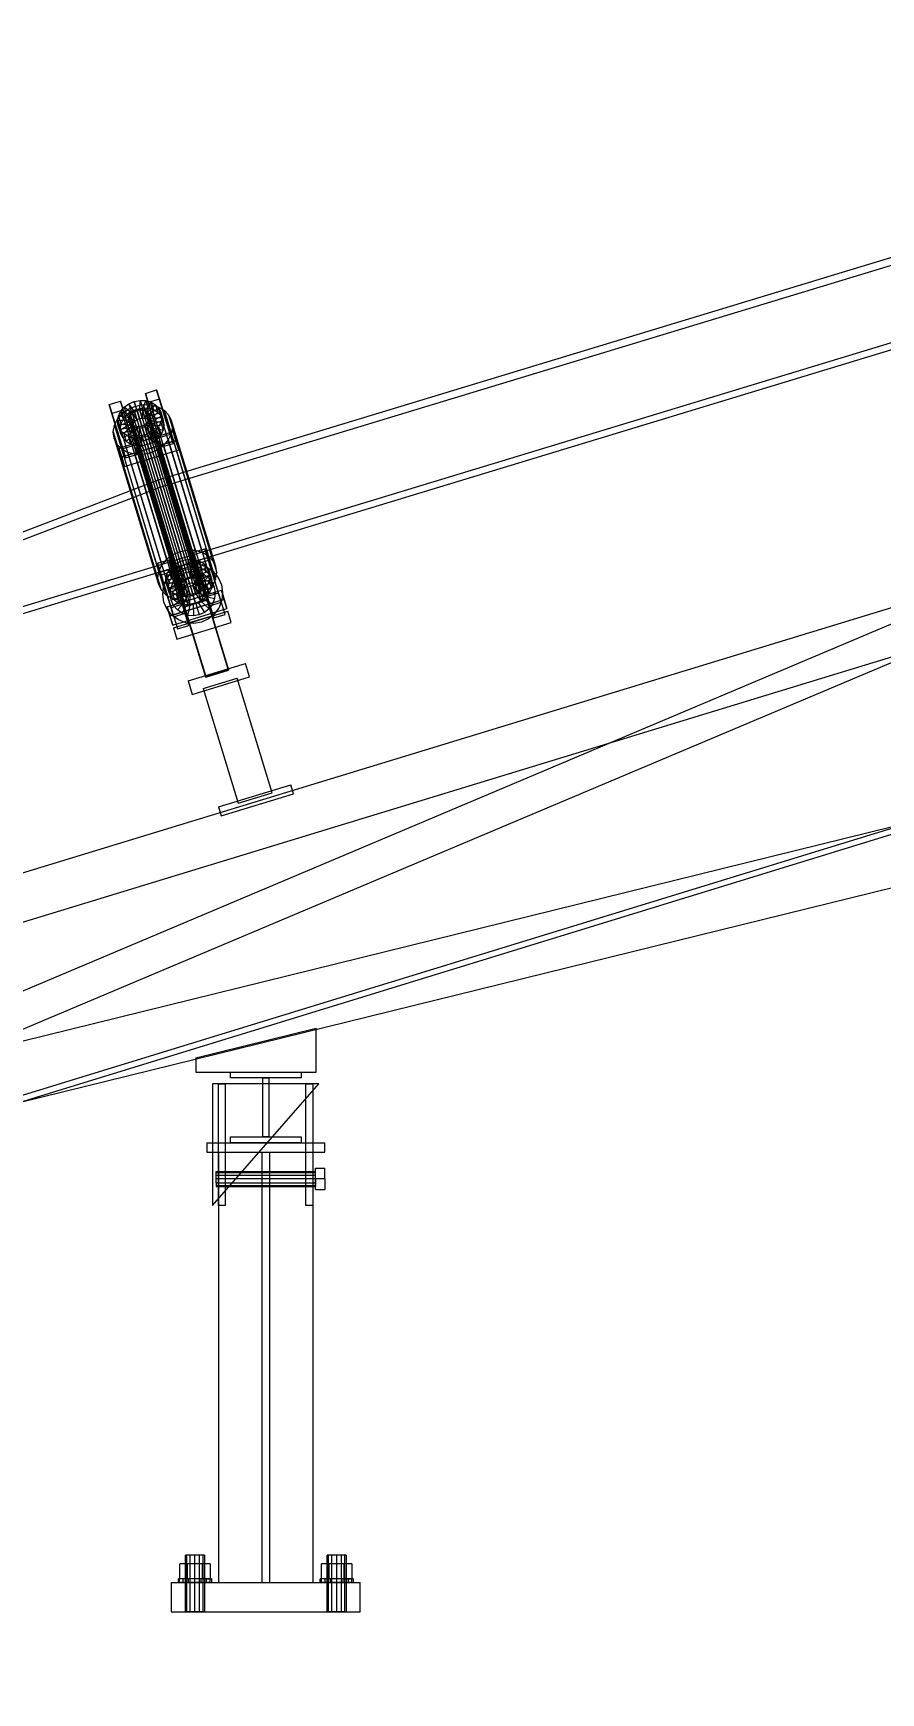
# Model space of a CAD drawing. Header units: millimetres. Extents: x -1970 to 34302, y -65268 to 6837.
# Drawn here: x 17011 to 17729, y -68 to 1337 of the extents above; entities that cross this region are included whole.
import ezdxf

# ---------------------------------------------------------------- set-up
doc = ezdxf.new("R2010")
doc.units = ezdxf.units.MM
doc.layers.add('COTAS_P', color=1, linetype='Continuous', lineweight=0)
doc.layers.add('lateral_C02', color=7, linetype='Continuous', lineweight=0)
doc.dimstyles.new('R19_100', dxfattribs={"dimtxt": 250, "dimasz": 150, "dimexe": 150, "dimexo": 80, "dimgap": 100, "dimtad": 1, "dimtih": 1, "dimtoh": 1, "dimdsep": 46, "dimcen": 0.09, "dimadec": 0, "dimazin": 0, "dimtfac": 1, "dimtdec": 4, "dimtofl": 0, "dimtmove": 0, "dimatfit": 3, "dimfxl": 1, "dimtolj": 1, "dimtzin": 0, "dimarcsym": 0})

# ---------------------------------------------------------------- blocks, each defined once
blk = doc.blocks.new('*D3')
at = {"layer": 'COTAS_P', "color": 0, "lineweight": -2, "transparency": 16777216}
for p, q in [((25334.8, 3271.6), (25051.3, 4199.2)), ((16158.2, 1324.5), (24951.7, 4011.9)), ((16254.4, 496.5), (15970.9, 1424.2))]:
    blk.add_line(p, q, dxfattribs=at)
at = {"layer": 'COTAS_P', "color": 0, "transparency": 16777216}
for points in [[(24944.4, 4035.8), (24959, 3988), (25095.1, 4055.8)], [(16150.9, 1348.5), (16165.5, 1300.6), (16014.7, 1280.7)]]:
    blk.add_solid(points, dxfattribs=at)
at = {"layer": 'Defpoints', "color": 0, "transparency": 16777216}
for p in [(25095.1, 4055.8), (25358.2, 3195.1), (16277.8, 420)]:
    blk.add_point(p, dxfattribs=at)
blk = doc.blocks.new('*D22')
at = {"layer": 'COTAS_P', "color": 0, "lineweight": -2, "transparency": 16777216}
for p, q in [((112.7, -80), (112.7, -2650)), ((34302.1, -80), (34302.1, -2650)), ((262.7, -2500), (34152.1, -2500))]:
    blk.add_line(p, q, dxfattribs=at)
at = {"layer": 'COTAS_P', "color": 0, "transparency": 16777216}
for points in [[(262.7, -2475), (262.7, -2525), (112.7, -2500)], [(34152.1, -2475), (34152.1, -2525), (34302.1, -2500)]]:
    blk.add_solid(points, dxfattribs=at)
at = {"layer": 'Defpoints', "color": 0, "transparency": 16777216}
for p in [(112.7, 0), (34302.1, 0), (34302.1, -2500)]:
    blk.add_point(p, dxfattribs=at)

msp = doc.modelspace()

# ---------------------------------------------------------------- linework, layer by layer
at = {"layer": 'lateral_C02'}
for p, q in [((16335.427, 232.465), (25411.088, 3023.01)), ((16336.897, 227.686), (25412.557, 3018.231)), ((18054.936, 1243.062), (17117.237, 958.241)), ((17118.98, 952.5), (18056.68, 1237.321)), ((17137.241, 892.383), (18074.94, 1177.204)), ((18076.684, 1171.463), (17138.984, 886.642)), ((17106.354, 1031.752), (17115.918, 1034.675)), ((17108.688, 1024.069), (17106.354, 1031.752)), ((17106.354, 1031.752), (17117.877, 994.159)), ((17118.251, 1026.991), (17108.688, 1024.069)), ((17115.918, 1034.675), (17118.251, 1026.991)), ((17127.441, 997.082), (17115.918, 1034.675)), ((17118.251, 1026.991), (17129.775, 989.398)), ((17075.751, 1022.4), (17085.315, 1025.322)), ((17078.085, 1014.716), (17075.751, 1022.4)), ((17075.751, 1022.4), (17087.275, 984.807)), ((17087.649, 1017.639), (17078.085, 1014.716)), ((17089.608, 977.123), (17078.085, 1014.716)), ((17082.702, 1010.011), (17086.764, 1014.71)), ((17082.791, 1008.463), (17083.506, 1012.606)), ((17083.506, 1012.606), (17085.449, 1016.571)), ((17092.989, 1011.222), (17083.506, 1012.606)), ((17083.506, 1012.606), (17085.506, 1006.021)), ((17085.315, 1025.322), (17087.649, 1017.639)), ((17096.838, 987.729), (17085.315, 1025.322)), ((17085.449, 1016.571), (17088.487, 1020.086)), ((17093.909, 1013.099), (17085.449, 1016.571)), ((17085.449, 1016.571), (17087.449, 1009.985)), ((17086.764, 1014.71), (17092.013, 1018.488)), ((17086.764, 1014.71), (17124.271, 891.226)), ((17090.488, 1013.5), (17087.449, 1009.985)), ((17087.649, 1017.639), (17099.172, 980.046)), ((17088.487, 1020.086), (17092.414, 1022.911)), ((17095.348, 1014.764), (17088.487, 1020.086)), ((17088.487, 1020.086), (17090.488, 1013.5)), ((17094.414, 1016.326), (17090.488, 1013.5)), ((17090.488, 1013.5), (17097.348, 1008.179)), ((17092.013, 1018.488), (17098.092, 1021.087)), ((17092.013, 1018.488), (17129.521, 895.004)), ((17092.316, 1010.356), (17092.655, 1012.319)), ((17092.414, 1022.911), (17096.961, 1024.856)), ((17097.208, 1016.103), (17092.414, 1022.911)), ((17092.414, 1022.911), (17094.414, 1016.326)), ((17092.655, 1012.319), (17093.575, 1014.197)), ((17092.655, 1012.319), (17136.164, 869.078)), ((17093.909, 1013.099), (17092.989, 1011.222)), ((17093.575, 1014.197), (17095.015, 1015.862)), ((17093.575, 1014.197), (17137.084, 870.956)), ((17095.348, 1014.764), (17093.909, 1013.099)), ((17095.909, 1006.514), (17093.909, 1013.099)), ((17098.962, 1018.27), (17094.414, 1016.326)), ((17094.414, 1016.326), (17099.208, 1009.517)), ((17095.015, 1015.862), (17096.875, 1017.201)), ((17095.015, 1015.862), (17138.524, 872.621)), ((17097.208, 1016.103), (17095.348, 1014.764)), ((17097.348, 1008.179), (17095.348, 1014.764)), ((17096.875, 1017.201), (17099.029, 1018.121)), ((17096.875, 1017.201), (17140.384, 873.959)), ((17096.961, 1024.856), (17101.82, 1025.786)), ((17099.362, 1017.024), (17096.961, 1024.856)), ((17096.961, 1024.856), (17098.962, 1018.27)), ((17099.362, 1017.024), (17097.208, 1016.103)), ((17099.208, 1009.517), (17097.208, 1016.103)), ((17098.092, 1021.087), (17104.587, 1022.331)), ((17098.092, 1021.087), (17135.6, 897.603)), ((17103.82, 1019.2), (17098.962, 1018.27)), ((17098.962, 1018.27), (17101.363, 1010.438)), ((17099.029, 1018.121), (17101.33, 1018.562)), ((17099.029, 1018.121), (17142.538, 874.88)), ((17101.663, 1017.464), (17099.362, 1017.024)), ((17101.363, 1010.438), (17099.362, 1017.024)), ((17101.33, 1018.562), (17103.622, 1018.492)), ((17101.33, 1018.562), (17144.839, 875.321)), ((17101.663, 1017.464), (17101.82, 1025.786)), ((17103.955, 1017.395), (17101.663, 1017.464)), ((17103.664, 1010.879), (17101.663, 1017.464)), ((17101.82, 1025.786), (17106.658, 1025.639)), ((17101.82, 1025.786), (17103.82, 1019.2)), ((17103.622, 1018.492), (17105.748, 1017.917)), ((17103.622, 1018.492), (17147.131, 875.251)), ((17103.82, 1019.2), (17103.664, 1010.879)), ((17108.658, 1019.053), (17103.82, 1019.2)), ((17103.955, 1017.395), (17106.658, 1025.639)), ((17106.081, 1016.819), (17103.955, 1017.395)), ((17105.956, 1010.809), (17103.955, 1017.395)), ((17104.587, 1022.331), (17111.055, 1022.134)), ((17104.587, 1022.331), (17142.095, 898.847)), ((17105.748, 1017.917), (17107.563, 1016.875)), ((17105.748, 1017.917), (17149.256, 874.676)), ((17108.658, 1019.053), (17105.956, 1010.809)), ((17106.081, 1016.819), (17111.146, 1024.424)), ((17107.896, 1015.777), (17106.081, 1016.819)), ((17108.081, 1010.233), (17106.081, 1016.819)), ((17106.658, 1025.639), (17111.146, 1024.424)), ((17106.658, 1025.639), (17108.658, 1019.053)), ((17107.563, 1016.875), (17108.944, 1015.438)), ((17107.563, 1016.875), (17151.072, 873.634)), ((17107.896, 1015.777), (17114.978, 1022.225)), ((17109.277, 1014.34), (17107.896, 1015.777)), ((17109.897, 1009.192), (17107.896, 1015.777)), ((17113.146, 1017.838), (17108.081, 1010.233)), ((17113.146, 1017.838), (17108.658, 1019.053)), ((17120.211, 986.476), (17108.688, 1024.069)), ((17108.944, 1015.438), (17109.796, 1013.703)), ((17108.944, 1015.438), (17152.453, 872.196)), ((17109.277, 1014.34), (17117.893, 1019.19)), ((17110.13, 1012.606), (17109.277, 1014.34)), ((17111.278, 1007.754), (17109.277, 1014.34)), ((17109.796, 1013.703), (17110.062, 1011.789)), ((17153.305, 870.462), (17109.796, 1013.703)), ((17116.979, 1015.639), (17109.897, 1009.192)), ((17119.693, 1015.528), (17110.13, 1012.606)), ((17110.13, 1012.606), (17112.13, 1006.02)), ((17110.396, 1010.692), (17110.13, 1012.606)), ((17111.055, 1022.134), (17117.055, 1020.51)), ((17111.055, 1022.134), (17148.562, 898.65)), ((17111.146, 1024.424), (17114.978, 1022.225)), ((17111.146, 1024.424), (17113.146, 1017.838)), ((17119.894, 1012.605), (17111.278, 1007.754)), ((17116.979, 1015.639), (17113.146, 1017.838)), ((17114.978, 1022.225), (17117.893, 1019.19)), ((17114.978, 1022.225), (17116.979, 1015.639)), ((17119.894, 1012.605), (17116.979, 1015.639)), ((17117.055, 1020.51), (17122.178, 1017.57)), ((17117.055, 1020.51), (17154.562, 897.026)), ((17117.893, 1019.19), (17119.693, 1015.528)), ((17117.893, 1019.19), (17119.894, 1012.605)), ((17121.694, 1008.942), (17119.693, 1015.528)), ((17119.693, 1015.528), (17120.255, 1011.488)), ((17121.694, 1008.942), (17119.894, 1012.605)), ((17122.178, 1017.57), (17126.075, 1013.513)), ((17122.178, 1017.57), (17159.685, 894.086)), ((17126.075, 1013.513), (17128.481, 1008.618)), ((17126.075, 1013.513), (17163.583, 890.029)), ((17079.148, 999.172), (17080.105, 1004.712)), ((17079.899, 993.771), (17079.148, 999.172)), ((17079.148, 999.172), (17116.656, 875.688)), ((17080.105, 1004.712), (17082.702, 1010.011)), ((17080.105, 1004.712), (17117.612, 881.228)), ((17082.702, 1010.011), (17120.21, 886.527)), ((17092.65, 1009.259), (17082.791, 1008.463)), ((17082.791, 1008.463), (17084.791, 1001.877)), ((17083.352, 1004.422), (17082.791, 1008.463)), ((17092.916, 1007.345), (17083.352, 1004.422)), ((17083.352, 1004.422), (17085.353, 997.836)), ((17085.152, 1000.76), (17083.352, 1004.422)), ((17083.925, 985.496), (17129.83, 999.525)), ((17085.506, 1006.021), (17084.791, 1001.877)), ((17084.791, 1001.877), (17094.65, 1002.673)), ((17084.791, 1001.877), (17085.353, 997.836)), ((17093.768, 1005.61), (17085.152, 1000.76)), ((17085.152, 1000.76), (17087.152, 994.174)), ((17088.067, 997.726), (17085.152, 1000.76)), ((17085.353, 997.836), (17094.916, 1000.759)), ((17085.353, 997.836), (17087.152, 994.174)), ((17087.449, 1009.985), (17085.506, 1006.021)), ((17085.506, 1006.021), (17094.989, 1004.636)), ((17087.152, 994.174), (17095.769, 999.024)), ((17087.449, 1009.985), (17095.909, 1006.514)), ((17095.149, 1004.173), (17088.067, 997.726)), ((17096.964, 1003.131), (17091.9, 995.526)), ((17092.582, 1008.442), (17092.316, 1010.356)), ((17092.316, 1010.356), (17135.825, 867.115)), ((17093.435, 1006.708), (17092.582, 1008.442)), ((17092.582, 1008.442), (17136.091, 865.201)), ((17092.989, 1011.222), (17092.65, 1009.259)), ((17094.65, 1002.673), (17092.65, 1009.259)), ((17092.65, 1009.259), (17092.916, 1007.345)), ((17094.916, 1000.759), (17092.916, 1007.345)), ((17092.916, 1007.345), (17093.768, 1005.61)), ((17094.989, 1004.636), (17092.989, 1011.222)), ((17094.816, 1005.27), (17093.435, 1006.708)), ((17093.435, 1006.708), (17136.944, 863.466)), ((17095.769, 999.024), (17093.768, 1005.61)), ((17093.768, 1005.61), (17095.149, 1004.173)), ((17094.65, 1002.673), (17094.989, 1004.636)), ((17094.916, 1000.759), (17094.65, 1002.673)), ((17096.631, 1004.229), (17094.816, 1005.27)), ((17094.816, 1005.27), (17138.325, 862.029)), ((17095.769, 999.024), (17094.916, 1000.759)), ((17094.989, 1004.636), (17095.909, 1006.514)), ((17097.15, 997.587), (17095.149, 1004.173)), ((17095.149, 1004.173), (17096.964, 1003.131)), ((17097.15, 997.587), (17095.769, 999.024)), ((17095.909, 1006.514), (17097.348, 1008.179)), ((17099.09, 1002.556), (17096.388, 994.312)), ((17098.757, 1003.653), (17096.631, 1004.229)), ((17096.631, 1004.229), (17140.14, 860.987)), ((17098.965, 996.545), (17096.964, 1003.131)), ((17096.964, 1003.131), (17099.09, 1002.556)), ((17097.348, 1008.179), (17099.208, 1009.517)), ((17101.049, 1003.584), (17098.757, 1003.653)), ((17098.757, 1003.653), (17142.266, 860.412)), ((17101.091, 995.97), (17099.09, 1002.556)), ((17099.09, 1002.556), (17101.382, 1002.486)), ((17099.208, 1009.517), (17101.363, 1010.438)), ((17103.35, 1004.024), (17101.049, 1003.584)), ((17101.049, 1003.584), (17144.557, 860.342)), ((17101.382, 1002.486), (17101.226, 994.164)), ((17101.363, 1010.438), (17103.664, 1010.879)), ((17101.382, 1002.486), (17103.683, 1002.927)), ((17103.382, 995.9), (17101.382, 1002.486)), ((17105.504, 1004.945), (17103.35, 1004.024)), ((17103.35, 1004.024), (17146.859, 860.783)), ((17103.664, 1010.879), (17105.956, 1010.809)), ((17103.683, 1002.927), (17105.837, 1003.847)), ((17103.683, 1002.927), (17106.084, 995.095)), ((17105.684, 996.341), (17103.683, 1002.927)), ((17107.364, 1006.284), (17105.504, 1004.945)), ((17105.504, 1004.945), (17149.013, 861.704)), ((17105.837, 1003.847), (17107.697, 1005.186)), ((17105.837, 1003.847), (17110.631, 997.039)), ((17107.838, 997.262), (17105.837, 1003.847)), ((17105.956, 1010.809), (17108.081, 1010.233)), ((17108.803, 1007.949), (17107.364, 1006.284)), ((17107.364, 1006.284), (17150.873, 863.042)), ((17107.697, 1005.186), (17109.137, 1006.851)), ((17107.697, 1005.186), (17114.558, 999.865)), ((17109.698, 998.6), (17107.697, 1005.186)), ((17109.698, 998.6), (17107.838, 997.262)), ((17108.081, 1010.233), (17109.897, 1009.192)), ((17109.724, 1009.826), (17108.803, 1007.949)), ((17108.803, 1007.949), (17152.312, 864.707)), ((17109.137, 1006.851), (17110.057, 1008.729)), ((17109.137, 1006.851), (17117.596, 1003.38)), ((17111.137, 1000.265), (17109.137, 1006.851)), ((17111.137, 1000.265), (17109.698, 998.6)), ((17116.558, 993.279), (17109.698, 998.6)), ((17110.062, 1011.789), (17109.724, 1009.826)), ((17109.724, 1009.826), (17153.232, 866.585)), ((17109.897, 1009.192), (17111.278, 1007.754)), ((17110.057, 1008.729), (17110.396, 1010.692)), ((17110.057, 1008.729), (17119.539, 1007.344)), ((17112.057, 1002.143), (17110.057, 1008.729)), ((17110.062, 1011.789), (17153.571, 868.548)), ((17110.396, 1010.692), (17120.255, 1011.488)), ((17112.396, 1004.106), (17110.396, 1010.692)), ((17114.558, 999.865), (17110.631, 997.039)), ((17112.057, 1002.143), (17111.137, 1000.265)), ((17119.597, 996.794), (17111.137, 1000.265)), ((17111.278, 1007.754), (17112.13, 1006.02)), ((17112.396, 1004.106), (17112.057, 1002.143)), ((17121.54, 1000.758), (17112.057, 1002.143)), ((17112.13, 1006.02), (17121.694, 1008.942)), ((17112.13, 1006.02), (17112.396, 1004.106)), ((17122.255, 1004.902), (17112.396, 1004.106)), ((17117.596, 1003.38), (17114.558, 999.865)), ((17114.558, 999.865), (17116.558, 993.279)), ((17119.539, 1007.344), (17117.596, 1003.38)), ((17117.596, 1003.38), (17119.597, 996.794)), ((17120.255, 1011.488), (17119.539, 1007.344)), ((17119.539, 1007.344), (17121.54, 1000.758)), ((17119.597, 996.794), (17121.54, 1000.758)), ((17120.255, 1011.488), (17122.255, 1004.902)), ((17121.54, 1000.758), (17122.255, 1004.902)), ((17122.255, 1004.902), (17121.694, 1008.942)), ((17129.231, 1003.216), (17128.275, 997.677)), ((17128.481, 1008.618), (17129.231, 1003.216)), ((17165.988, 885.134), (17128.481, 1008.618)), ((17129.231, 1003.216), (17166.739, 879.732)), ((17129.83, 999.525), (17132.163, 991.842)), ((17132.23, 991.693), (17129.83, 999.525)), ((17082.305, 988.875), (17079.899, 993.771)), ((17079.899, 993.771), (17117.407, 870.287)), ((17086.202, 984.819), (17082.305, 988.875)), ((17082.305, 988.875), (17119.812, 865.391)), ((17086.259, 977.813), (17083.925, 985.496)), ((17083.925, 985.496), (17086.326, 977.664)), ((17091.325, 981.878), (17086.202, 984.819)), ((17086.202, 984.819), (17123.71, 861.335)), ((17132.163, 991.842), (17086.259, 977.813)), ((17132.23, 991.693), (17086.326, 977.664)), ((17087.152, 994.174), (17090.068, 991.14)), ((17096.838, 987.729), (17087.275, 984.807)), ((17087.275, 984.807), (17089.608, 977.123)), ((17088.067, 997.726), (17090.068, 991.14)), ((17091.9, 995.526), (17088.067, 997.726)), ((17088.66, 969.981), (17134.564, 984.01)), ((17090.068, 991.14), (17097.15, 997.587)), ((17090.068, 991.14), (17093.9, 988.941)), ((17091.9, 995.526), (17093.9, 988.941)), ((17096.388, 994.312), (17091.9, 995.526)), ((17093.9, 988.941), (17098.965, 996.545)), ((17093.9, 988.941), (17098.388, 987.726)), ((17096.388, 994.312), (17098.388, 987.726)), ((17101.226, 994.164), (17096.388, 994.312)), ((17099.172, 980.046), (17096.838, 987.729)), ((17098.965, 996.545), (17097.15, 997.587)), ((17098.388, 987.726), (17101.091, 995.97)), ((17098.388, 987.726), (17103.226, 987.579)), ((17098.444, 985.868), (17117.571, 991.714)), ((17098.518, 985.624), (17098.444, 985.868)), ((17157.664, 792.101), (17098.444, 985.868)), ((17117.645, 991.47), (17098.518, 985.624)), ((17157.739, 791.857), (17098.518, 985.624)), ((17101.091, 995.97), (17098.965, 996.545)), ((17103.382, 995.9), (17101.091, 995.97)), ((17106.084, 995.095), (17101.226, 994.164)), ((17101.226, 994.164), (17103.226, 987.579)), ((17103.226, 987.579), (17103.382, 995.9)), ((17103.226, 987.579), (17108.084, 988.509)), ((17105.684, 996.341), (17103.382, 995.9)), ((17107.838, 997.262), (17105.684, 996.341)), ((17108.084, 988.509), (17105.684, 996.341)), ((17110.631, 997.039), (17106.084, 995.095)), ((17106.084, 995.095), (17108.084, 988.509)), ((17112.632, 990.453), (17107.838, 997.262)), ((17108.084, 988.509), (17112.632, 990.453)), ((17116.367, 983.9), (17110.288, 981.301)), ((17110.631, 997.039), (17112.632, 990.453)), ((17112.632, 990.453), (17116.558, 993.279)), ((17121.616, 987.678), (17116.367, 983.9)), ((17116.367, 983.9), (17153.874, 860.416)), ((17116.558, 993.279), (17119.597, 996.794)), ((17117.571, 991.714), (17117.645, 991.47)), ((17176.791, 797.947), (17117.571, 991.714)), ((17117.645, 991.47), (17176.866, 797.703)), ((17127.441, 997.082), (17117.877, 994.159)), ((17117.877, 994.159), (17120.211, 986.476)), ((17120.211, 986.476), (17129.775, 989.398)), ((17125.678, 992.377), (17121.616, 987.678)), ((17121.616, 987.678), (17159.124, 864.194)), ((17128.275, 997.677), (17125.678, 992.377)), ((17125.678, 992.377), (17163.186, 868.893)), ((17129.775, 989.398), (17127.441, 997.082)), ((17128.275, 997.677), (17165.783, 874.193)), ((17132.163, 991.842), (17134.564, 984.01)), ((17134.564, 984.01), (17132.23, 991.693)), ((17088.66, 969.981), (17086.259, 977.813)), ((17086.326, 977.664), (17088.66, 969.981)), ((17089.608, 977.123), (17099.172, 980.046)), ((17097.325, 980.255), (17091.325, 981.878)), ((17091.325, 981.878), (17128.833, 858.394)), ((17103.793, 980.058), (17097.325, 980.255)), ((17097.325, 980.255), (17134.833, 856.771)), ((17110.288, 981.301), (17103.793, 980.058)), ((17103.793, 980.058), (17141.3, 856.574)), ((17110.288, 981.301), (17147.795, 857.817)), ((17117.237, 958.241), (16218.999, 613.472)), ((17137.241, 892.383), (17117.237, 958.241)), ((17117.237, 958.241), (17118.98, 952.5)), ((16220.742, 607.731), (17118.98, 952.5)), ((17118.98, 952.5), (17138.984, 886.642)), ((17147.196, 897.292), (17156.759, 900.215)), ((17156.759, 900.215), (17159.093, 892.531)), ((17168.282, 862.622), (17156.759, 900.215)), ((16218.999, 613.472), (17137.241, 892.383)), ((17138.984, 886.642), (16220.742, 607.731)), ((17116.593, 887.939), (17126.156, 890.862)), ((17118.927, 880.256), (17116.593, 887.939)), ((17116.593, 887.939), (17128.116, 850.346)), ((17120.21, 886.527), (17117.612, 881.228)), ((17124.271, 891.226), (17120.21, 886.527)), ((17129.521, 895.004), (17124.271, 891.226)), ((17126.156, 890.862), (17128.49, 883.179)), ((17137.68, 853.269), (17126.156, 890.862)), ((17126.291, 882.11), (17129.329, 885.625)), ((17129.329, 885.625), (17133.256, 888.451)), ((17136.19, 880.304), (17129.329, 885.625)), ((17129.329, 885.625), (17131.329, 879.039)), ((17135.6, 897.603), (17129.521, 895.004)), ((17132.95, 883.893), (17138.985, 886.642)), ((17133.256, 888.451), (17137.803, 890.395)), ((17138.05, 881.643), (17133.256, 888.451)), ((17133.256, 888.451), (17135.256, 881.865)), ((17142.095, 898.847), (17135.6, 897.603)), ((17137.803, 890.395), (17142.661, 891.326)), ((17140.204, 882.564), (17137.803, 890.395)), ((17137.803, 890.395), (17139.803, 883.81)), ((17138.985, 886.642), (17145.524, 887.736)), ((17148.562, 898.65), (17142.095, 898.847)), ((17142.505, 883.004), (17142.661, 891.326)), ((17142.661, 891.326), (17147.499, 891.178)), ((17142.661, 891.326), (17144.662, 884.74)), ((17144.797, 882.934), (17147.499, 891.178)), ((17145.524, 887.736), (17152.125, 887.099)), ((17146.923, 882.359), (17151.987, 889.964)), ((17149.53, 889.608), (17147.196, 897.292)), ((17147.196, 897.292), (17158.719, 859.699)), ((17147.499, 891.178), (17151.987, 889.964)), ((17147.499, 891.178), (17149.5, 884.592)), ((17154.562, 897.026), (17148.562, 898.65)), ((17148.738, 881.317), (17155.82, 887.764)), ((17159.093, 892.531), (17149.53, 889.608)), ((17161.053, 852.015), (17149.53, 889.608)), ((17150.206, 887.562), (17159.769, 890.484)), ((17150.206, 887.562), (17164.234, 841.658)), ((17151.987, 889.964), (17155.82, 887.764)), ((17151.987, 889.964), (17153.988, 883.378)), ((17152.125, 887.099), (17158.335, 884.777)), ((17159.685, 894.086), (17154.562, 897.026)), ((17155.82, 887.764), (17158.735, 884.73)), ((17155.82, 887.764), (17157.82, 881.178)), ((17159.093, 892.531), (17170.616, 854.938)), ((17163.583, 890.029), (17159.685, 894.086)), ((17173.798, 844.58), (17159.769, 890.484)), ((17165.988, 885.134), (17163.583, 890.029)), ((16664.683, 522.561), (17812.288, 873.28)), ((17117.612, 881.228), (17116.656, 875.688)), ((17116.656, 875.688), (17117.407, 870.287)), ((17128.49, 883.179), (17118.927, 880.256)), ((17130.45, 842.663), (17118.927, 880.256)), ((17119.603, 878.209), (17129.166, 881.132)), ((17119.603, 878.209), (17133.632, 832.305)), ((17121.66, 868.068), (17123.982, 874.278)), ((17123.633, 874.002), (17124.348, 878.146)), ((17133.491, 874.798), (17123.633, 874.002)), ((17123.633, 874.002), (17125.633, 867.417)), ((17124.194, 869.962), (17123.633, 874.002)), ((17123.982, 874.278), (17127.834, 879.676)), ((17133.757, 872.884), (17124.194, 869.962)), ((17124.348, 878.146), (17126.291, 882.11)), ((17133.83, 876.761), (17124.348, 878.146)), ((17124.348, 878.146), (17126.348, 871.56)), ((17126.348, 871.56), (17125.633, 867.417)), ((17134.75, 878.639), (17126.291, 882.11)), ((17126.291, 882.11), (17128.291, 875.525)), ((17128.291, 875.525), (17126.348, 871.56)), ((17126.348, 871.56), (17135.831, 870.175)), ((17127.834, 879.676), (17132.95, 883.893)), ((17127.895, 866.627), (17129.633, 871.273)), ((17131.329, 879.039), (17128.291, 875.525)), ((17128.291, 875.525), (17136.751, 872.053)), ((17128.49, 883.179), (17140.013, 845.586)), ((17143.195, 835.228), (17129.166, 881.132)), ((17129.633, 871.273), (17132.514, 875.311)), ((17138.462, 866.577), (17129.633, 871.273)), ((17135.256, 881.865), (17131.329, 879.039)), ((17131.329, 879.039), (17138.19, 873.718)), ((17132.514, 875.311), (17136.341, 878.465)), ((17139.827, 868.49), (17132.514, 875.311)), ((17133.83, 876.761), (17133.491, 874.798)), ((17135.492, 868.213), (17133.491, 874.798)), ((17133.491, 874.798), (17133.757, 872.884)), ((17135.758, 866.299), (17133.757, 872.884)), ((17133.757, 872.884), (17134.61, 871.15)), ((17134.75, 878.639), (17133.83, 876.761)), ((17135.831, 870.175), (17133.83, 876.761)), ((17136.19, 880.304), (17134.75, 878.639)), ((17136.751, 872.053), (17134.75, 878.639)), ((17139.803, 883.81), (17135.256, 881.865)), ((17135.256, 881.865), (17140.05, 875.057)), ((17135.831, 870.175), (17136.751, 872.053)), ((17138.05, 881.643), (17136.19, 880.304)), ((17138.19, 873.718), (17136.19, 880.304)), ((17136.341, 878.465), (17140.855, 880.522)), ((17141.64, 869.984), (17136.341, 878.465)), ((17136.751, 872.053), (17138.19, 873.718)), ((17138.524, 872.621), (17137.084, 870.956)), ((17140.204, 882.564), (17138.05, 881.643)), ((17140.05, 875.057), (17138.05, 881.643)), ((17138.19, 873.718), (17140.05, 875.057)), ((17140.384, 873.959), (17138.524, 872.621)), ((17144.662, 884.74), (17139.803, 883.81)), ((17139.803, 883.81), (17142.204, 875.978)), ((17140.05, 875.057), (17142.204, 875.978)), ((17142.505, 883.004), (17140.204, 882.564)), ((17142.204, 875.978), (17140.204, 882.564)), ((17142.538, 874.88), (17140.384, 873.959)), ((17140.855, 880.522), (17145.747, 881.34)), ((17143.778, 870.958), (17140.855, 880.522)), ((17142.204, 875.978), (17144.505, 876.418)), ((17144.797, 882.934), (17142.505, 883.004)), ((17144.505, 876.418), (17142.505, 883.004)), ((17144.839, 875.321), (17142.538, 874.88)), ((17143.778, 870.958), (17146.095, 871.346)), ((17144.662, 884.74), (17144.505, 876.418)), ((17144.505, 876.418), (17146.797, 876.349)), ((17149.5, 884.592), (17144.662, 884.74)), ((17146.923, 882.359), (17144.797, 882.934)), ((17146.797, 876.349), (17144.797, 882.934)), ((17147.131, 875.251), (17144.839, 875.321)), ((17146.095, 871.346), (17145.747, 881.34)), ((17145.747, 881.34), (17150.684, 880.864)), ((17146.095, 871.346), (17148.434, 871.12)), ((17149.5, 884.592), (17146.797, 876.349)), ((17146.797, 876.349), (17148.923, 875.773)), ((17148.738, 881.317), (17146.923, 882.359)), ((17148.923, 875.773), (17146.923, 882.359)), ((17149.256, 874.676), (17147.131, 875.251)), ((17148.434, 871.12), (17150.684, 880.864)), ((17148.539, 870.726), (17149.978, 872.391)), ((17150.119, 879.88), (17148.738, 881.317)), ((17150.738, 874.731), (17148.738, 881.317)), ((17153.988, 883.378), (17148.923, 875.773)), ((17148.923, 875.773), (17150.738, 874.731)), ((17151.072, 873.634), (17149.256, 874.676)), ((17153.988, 883.378), (17149.5, 884.592)), ((17149.978, 872.391), (17150.899, 874.268)), ((17149.978, 872.391), (17158.438, 868.919)), ((17151.979, 865.805), (17149.978, 872.391)), ((17150.119, 879.88), (17158.735, 884.73)), ((17150.971, 878.145), (17150.119, 879.88)), ((17152.119, 873.294), (17150.119, 879.88)), ((17150.634, 870.297), (17155.33, 879.126)), ((17150.684, 880.864), (17155.33, 879.126)), ((17157.82, 881.178), (17150.738, 874.731)), ((17150.738, 874.731), (17152.119, 873.294)), ((17150.899, 874.268), (17151.237, 876.231)), ((17150.899, 874.268), (17160.381, 872.884)), ((17152.899, 867.683), (17150.899, 874.268)), ((17160.535, 881.068), (17150.971, 878.145)), ((17150.971, 878.145), (17152.972, 871.559)), ((17151.237, 876.231), (17150.971, 878.145)), ((17152.453, 872.196), (17151.072, 873.634)), ((17151.237, 876.231), (17161.096, 877.027)), ((17153.238, 869.645), (17151.237, 876.231)), ((17160.735, 878.144), (17152.119, 873.294)), ((17152.119, 873.294), (17152.972, 871.559)), ((17153.305, 870.462), (17152.453, 872.196)), ((17152.547, 868.933), (17159.368, 876.245)), ((17152.972, 871.559), (17162.535, 874.482)), ((17152.972, 871.559), (17153.238, 869.645)), ((17157.82, 881.178), (17153.988, 883.378)), ((17154.041, 867.12), (17162.522, 872.418)), ((17155.33, 879.126), (17159.368, 876.245)), ((17160.735, 878.144), (17157.82, 881.178)), ((17158.335, 884.777), (17163.733, 880.926)), ((17160.381, 872.884), (17158.438, 868.919)), ((17158.735, 884.73), (17160.535, 881.068)), ((17158.735, 884.73), (17160.735, 878.144)), ((17159.368, 876.245), (17162.522, 872.418)), ((17161.096, 877.027), (17160.381, 872.884)), ((17160.381, 872.884), (17162.381, 866.298)), ((17162.535, 874.482), (17160.535, 881.068)), ((17160.535, 881.068), (17161.096, 877.027)), ((17162.535, 874.482), (17160.735, 878.144)), ((17161.096, 877.027), (17163.097, 870.441)), ((17162.522, 872.418), (17164.578, 867.904)), ((17163.097, 870.441), (17162.535, 874.482)), ((17163.186, 868.893), (17165.783, 874.193)), ((17163.733, 880.926), (17167.95, 875.809)), ((17165.783, 874.193), (17166.739, 879.732)), ((17166.739, 879.732), (17165.988, 885.134)), ((17167.95, 875.809), (17170.699, 869.775)), ((16700.934, 398.667), (17812.298, 867.971)), ((17117.407, 870.287), (17119.812, 865.391)), ((17119.812, 865.391), (17123.71, 861.335)), ((17121.023, 861.467), (17121.66, 868.068)), ((17122.117, 854.928), (17121.023, 861.467)), ((17123.71, 861.335), (17128.833, 858.394)), ((17124.194, 869.962), (17126.194, 863.376)), ((17125.994, 866.3), (17124.194, 869.962)), ((17124.767, 851.036), (17170.671, 865.065)), ((17125.633, 867.417), (17135.492, 868.213)), ((17125.633, 867.417), (17126.194, 863.376)), ((17134.61, 871.15), (17125.994, 866.3)), ((17125.994, 866.3), (17127.994, 859.714)), ((17128.909, 863.266), (17125.994, 866.3)), ((17126.194, 863.376), (17135.758, 866.299)), ((17126.194, 863.376), (17127.994, 859.714)), ((17173.005, 857.381), (17127.101, 843.353)), ((17173.072, 857.233), (17127.168, 843.204)), ((17127.42, 861.69), (17127.895, 866.627)), ((17137.413, 862.038), (17127.42, 861.69)), ((17128.238, 856.798), (17127.42, 861.69)), ((17137.639, 864.377), (17127.895, 866.627)), ((17127.994, 859.714), (17136.61, 864.564)), ((17127.994, 859.714), (17130.909, 856.68)), ((17137.801, 859.721), (17128.238, 856.798)), ((17128.833, 858.394), (17134.833, 856.771)), ((17135.991, 869.713), (17128.909, 863.266)), ((17128.909, 863.266), (17130.909, 856.68)), ((17132.741, 861.066), (17128.909, 863.266)), ((17138.775, 857.583), (17130.294, 852.284)), ((17130.909, 856.68), (17137.991, 863.127)), ((17137.806, 868.671), (17132.741, 861.066)), ((17132.741, 861.066), (17134.742, 854.48)), ((17137.229, 859.851), (17132.741, 861.066)), ((17136.61, 864.564), (17134.61, 871.15)), ((17134.61, 871.15), (17135.991, 869.713)), ((17134.742, 854.48), (17139.806, 862.085)), ((17135.492, 868.213), (17135.831, 870.175)), ((17135.758, 866.299), (17135.492, 868.213)), ((17136.61, 864.564), (17135.758, 866.299)), ((17136.164, 869.078), (17135.825, 867.115)), ((17135.825, 867.115), (17136.091, 865.201)), ((17137.991, 863.127), (17135.991, 869.713)), ((17135.991, 869.713), (17137.806, 868.671)), ((17136.091, 865.201), (17136.944, 863.466)), ((17137.084, 870.956), (17136.164, 869.078)), ((17137.991, 863.127), (17136.61, 864.564)), ((17136.944, 863.466), (17138.325, 862.029)), ((17139.932, 868.095), (17137.229, 859.851)), ((17137.229, 859.851), (17139.23, 853.266)), ((17142.067, 859.704), (17137.229, 859.851)), ((17137.413, 862.038), (17137.639, 864.377)), ((17137.801, 859.721), (17137.413, 862.038)), ((17137.639, 864.377), (17138.462, 866.577)), ((17138.775, 857.583), (17137.801, 859.721)), ((17139.806, 862.085), (17137.806, 868.671)), ((17137.806, 868.671), (17139.932, 868.095)), ((17139.806, 862.085), (17137.991, 863.127)), ((17138.325, 862.029), (17140.14, 860.987)), ((17138.462, 866.577), (17139.827, 868.49)), ((17140.269, 855.77), (17138.775, 857.583)), ((17139.201, 851.683), (17158.328, 857.529)), ((17139.23, 853.266), (17141.932, 861.51)), ((17141.932, 861.51), (17139.806, 862.085)), ((17139.827, 868.49), (17141.64, 869.984)), ((17141.932, 861.51), (17139.932, 868.095)), ((17139.932, 868.095), (17142.224, 868.026)), ((17140.14, 860.987), (17142.266, 860.412)), ((17141.3, 856.574), (17147.795, 857.817)), ((17141.64, 869.984), (17143.778, 870.958)), ((17144.224, 861.44), (17141.932, 861.51)), ((17142.224, 868.026), (17142.067, 859.704)), ((17146.926, 860.634), (17142.067, 859.704)), ((17142.067, 859.704), (17144.068, 853.118)), ((17142.224, 868.026), (17144.525, 868.466)), ((17144.224, 861.44), (17142.224, 868.026)), ((17142.266, 860.412), (17144.557, 860.342)), ((17144.068, 853.118), (17144.224, 861.44)), ((17146.525, 861.88), (17144.224, 861.44)), ((17144.525, 868.466), (17146.679, 869.387)), ((17144.525, 868.466), (17146.926, 860.634)), ((17146.525, 861.88), (17144.525, 868.466)), ((17144.557, 860.342), (17146.859, 860.783)), ((17148.679, 862.801), (17146.525, 861.88)), ((17148.926, 854.048), (17146.525, 861.88)), ((17146.679, 869.387), (17148.539, 870.726)), ((17146.679, 869.387), (17151.473, 862.579)), ((17148.679, 862.801), (17146.679, 869.387)), ((17146.859, 860.783), (17149.013, 861.704)), ((17151.473, 862.579), (17146.926, 860.634)), ((17146.926, 860.634), (17148.926, 854.048)), ((17147.795, 857.817), (17153.874, 860.416)), ((17148.434, 871.12), (17150.634, 870.297)), ((17148.539, 870.726), (17155.4, 865.404)), ((17150.539, 864.14), (17148.539, 870.726)), ((17150.539, 864.14), (17148.679, 862.801)), ((17153.473, 855.993), (17148.679, 862.801)), ((17149.013, 861.704), (17150.873, 863.042)), ((17151.979, 865.805), (17150.539, 864.14)), ((17157.4, 858.819), (17150.539, 864.14)), ((17150.634, 870.297), (17152.547, 868.933)), ((17150.873, 863.042), (17152.312, 864.707)), ((17155.4, 865.404), (17151.473, 862.579)), ((17151.473, 862.579), (17153.473, 855.993)), ((17152.899, 867.683), (17151.979, 865.805)), ((17160.438, 862.333), (17151.979, 865.805)), ((17152.312, 864.707), (17153.232, 866.585)), ((17152.547, 868.933), (17154.041, 867.12)), ((17153.238, 869.645), (17152.899, 867.683)), ((17162.381, 866.298), (17152.899, 867.683)), ((17154.354, 858.125), (17152.99, 856.212)), ((17153.232, 866.585), (17153.571, 868.548)), ((17163.097, 870.441), (17153.238, 869.645)), ((17153.571, 868.548), (17153.305, 870.462)), ((17153.473, 855.993), (17157.4, 858.819)), ((17153.874, 860.416), (17159.124, 864.194)), ((17154.041, 867.12), (17155.015, 864.981)), ((17155.177, 860.326), (17154.354, 858.125)), ((17154.354, 858.125), (17163.183, 853.429)), ((17164.578, 867.904), (17155.015, 864.981)), ((17155.015, 864.981), (17155.403, 862.664)), ((17155.403, 862.664), (17155.177, 860.326)), ((17155.177, 860.326), (17164.921, 858.075)), ((17158.438, 868.919), (17155.4, 865.404)), ((17155.4, 865.404), (17157.4, 858.819)), ((17155.403, 862.664), (17165.397, 863.012)), ((17157.4, 858.819), (17160.438, 862.333)), ((17158.328, 857.529), (17158.571, 856.735)), ((17176.478, 798.152), (17158.328, 857.529)), ((17158.438, 868.919), (17160.438, 862.333)), ((17168.282, 862.622), (17158.719, 859.699)), ((17158.719, 859.699), (17161.053, 852.015)), ((17159.124, 864.194), (17163.186, 868.893)), ((17160.438, 862.333), (17162.381, 866.298)), ((17162.381, 866.298), (17163.097, 870.441)), ((17164.921, 858.075), (17163.183, 853.429)), ((17164.578, 867.904), (17165.397, 863.012)), ((17165.397, 863.012), (17164.921, 858.075)), ((17170.616, 854.938), (17168.282, 862.622)), ((17170.671, 865.065), (17173.005, 857.381)), ((17173.072, 857.233), (17170.671, 865.065)), ((17170.699, 869.775), (17171.793, 863.235)), ((17171.793, 863.235), (17171.156, 856.635)), ((17173.005, 857.381), (17175.406, 849.549)), ((17175.406, 849.549), (17173.072, 857.233)), ((17124.866, 848.894), (17122.117, 854.928)), ((17127.101, 843.353), (17124.767, 851.036)), ((17124.767, 851.036), (17127.168, 843.204)), ((17129.083, 843.777), (17124.866, 848.894)), ((17129.502, 835.521), (17127.101, 843.353)), ((17127.168, 843.204), (17129.502, 835.521)), ((17137.68, 853.269), (17128.116, 850.346)), ((17128.116, 850.346), (17130.45, 842.663)), ((17130.294, 852.284), (17128.238, 856.798)), ((17134.481, 839.926), (17129.083, 843.777)), ((17129.502, 835.521), (17175.406, 849.549)), ((17130.178, 833.341), (17176.082, 847.37)), ((17133.449, 848.457), (17130.294, 852.284)), ((17130.45, 842.663), (17140.013, 845.586)), ((17130.909, 856.68), (17134.742, 854.48)), ((17140.269, 855.77), (17133.449, 848.457)), ((17137.486, 845.576), (17133.449, 848.457)), ((17134.742, 854.48), (17139.23, 853.266)), ((17134.833, 856.771), (17141.3, 856.574)), ((17142.182, 854.405), (17137.486, 845.576)), ((17142.132, 843.839), (17137.486, 845.576)), ((17140.013, 845.586), (17137.68, 853.269)), ((17139.444, 850.888), (17139.201, 851.683)), ((17157.351, 792.306), (17139.201, 851.683)), ((17139.23, 853.266), (17144.068, 853.118)), ((17158.571, 856.735), (17139.444, 850.888)), ((17157.594, 791.512), (17139.444, 850.888)), ((17142.182, 854.405), (17140.269, 855.77)), ((17144.383, 853.582), (17142.132, 843.839)), ((17147.069, 843.363), (17142.132, 843.839)), ((17144.383, 853.582), (17142.182, 854.405)), ((17162.694, 843.278), (17143.567, 837.433)), ((17144.068, 853.118), (17148.926, 854.048)), ((17146.721, 853.357), (17144.383, 853.582)), ((17149.038, 853.744), (17146.721, 853.357)), ((17146.721, 853.357), (17147.069, 843.363)), ((17151.961, 844.181), (17147.069, 843.363)), ((17148.926, 854.048), (17153.473, 855.993)), ((17151.176, 854.718), (17149.038, 853.744)), ((17149.038, 853.744), (17151.961, 844.181)), ((17152.99, 856.212), (17151.176, 854.718)), ((17151.176, 854.718), (17156.475, 846.237)), ((17156.475, 846.237), (17151.961, 844.181)), ((17152.99, 856.212), (17160.302, 849.392)), ((17160.302, 849.392), (17156.475, 846.237)), ((17158.571, 856.735), (17176.72, 797.358)), ((17164.983, 845.026), (17159.866, 840.809)), ((17163.183, 853.429), (17160.302, 849.392)), ((17161.053, 852.015), (17170.616, 854.938)), ((17162.694, 843.278), (17176.605, 797.756)), ((17164.234, 841.658), (17173.798, 844.58)), ((17168.834, 850.424), (17164.983, 845.026)), ((17171.156, 856.635), (17168.834, 850.424)), ((17179.005, 837.806), (17176.082, 847.37)), ((16676.374, 484.308), (17823.979, 835.026)), ((16712.605, 371.03), (17823.969, 840.334)), ((17130.178, 833.341), (17133.101, 823.778)), ((17133.101, 823.778), (17179.005, 837.806)), ((17133.632, 832.305), (17143.195, 835.228)), ((17140.692, 837.603), (17134.481, 839.926)), ((17147.292, 836.966), (17140.692, 837.603)), ((17157.479, 791.911), (17143.567, 837.433)), ((17153.832, 838.06), (17147.292, 836.966)), ((17159.866, 840.809), (17153.832, 838.06)), ((17142.459, 788.367), (17191.041, 803.214)), ((17194.548, 791.738), (17191.041, 803.214)), ((17142.459, 788.367), (17145.966, 776.89)), ((17145.966, 776.89), (17194.548, 791.738)), ((17155.327, 781.843), (17184.017, 790.611)), ((17176.478, 798.152), (17157.351, 792.306)), ((17157.351, 792.306), (17157.594, 791.512)), ((17176.605, 797.756), (17157.479, 791.911)), ((17157.594, 791.512), (17176.72, 797.358)), ((17176.791, 797.947), (17157.664, 792.101)), ((17157.664, 792.101), (17157.739, 791.857)), ((17157.739, 791.857), (17176.866, 797.703)), ((17176.72, 797.358), (17176.478, 798.152)), ((17176.866, 797.703), (17176.791, 797.947)), ((17213.701, 693.483), (17184.017, 790.611)), ((17155.327, 781.843), (17185.01, 684.715)), ((16700.787, 409.122), (17867.681, 696.723)), ((17168.168, 681.659), (17229.374, 700.364)), ((17170.506, 674.008), (17231.712, 692.713)), ((17185.01, 684.715), (17213.701, 693.483)), ((17231.712, 692.713), (17229.374, 700.364)), ((17168.168, 681.659), (17170.506, 674.008)), ((16712.752, 360.575), (17879.647, 648.175)), ((17149.161, 469.163), (17250.841, 494.224)), ((17250.841, 457.163), (17250.841, 494.224)), ((17149.161, 469.163), (17149.161, 457.163)), ((17149.161, 457.163), (17250.841, 457.163)), ((17178.32, 452.163), (17178.32, 457.163)), ((17178.32, 457.163), (17238.32, 457.163)), ((17238.32, 452.163), (17178.32, 452.163)), ((17205.82, 402.163), (17205.82, 452.163)), ((17205.82, 452.163), (17210.82, 452.163)), ((17210.82, 452.163), (17210.82, 402.163)), ((17238.32, 457.163), (17238.32, 452.163)), ((17163.32, 344.163), (17253.32, 447.163)), ((17253.32, 447.163), (17163.32, 447.163)), ((17163.32, 447.163), (17163.32, 344.163)), ((17168.32, 344.163), (17168.32, 447.163)), ((17168.32, 447.163), (17174.32, 447.163)), ((17174.32, 344.163), (17174.32, 447.163)), ((17242.32, 344.163), (17242.32, 447.163)), ((17242.32, 447.163), (17248.32, 447.163)), ((17248.32, 344.163), (17248.32, 447.163)), ((17158.32, 397.163), (17258.32, 397.163)), ((17158.32, 397.163), (17158.32, 389.163)), ((17178.32, 397.163), (17178.32, 402.163)), ((17178.32, 402.163), (17238.32, 402.163)), ((17238.32, 397.163), (17178.32, 397.163)), ((17210.82, 402.163), (17205.82, 402.163)), ((17238.32, 402.163), (17238.32, 397.163)), ((17258.32, 389.163), (17258.32, 397.163)), ((17158.32, 389.163), (17258.32, 389.163)), ((17168.32, 389.163), (17248.32, 389.163)), ((17168.32, 389.163), (17168.32, 25)), ((17204.82, 389.163), (17211.82, 389.163)), ((17204.82, 389.163), (17204.82, 25)), ((17211.82, 25), (17211.82, 389.163)), ((17248.32, 25), (17248.32, 389.163)), ((17166.32, 372.206), (17166.32, 373.063)), ((17166.32, 373.063), (17250.32, 373.063)), ((17166.32, 369.863), (17166.32, 372.206)), ((17166.32, 372.206), (17250.32, 372.206)), ((17166.32, 366.663), (17166.32, 369.863)), ((17166.32, 369.863), (17250.32, 369.863)), ((17166.32, 363.463), (17166.32, 366.663)), ((17250.32, 366.663), (17166.32, 366.663)), ((17250.32, 366.663), (17250.32, 375.67)), ((17250.32, 375.67), (17258.32, 375.67)), ((17250.32, 372.206), (17250.32, 373.063)), ((17250.32, 369.863), (17250.32, 372.206)), ((17250.32, 366.663), (17250.32, 369.863)), ((17250.32, 366.663), (17250.32, 363.463)), ((17250.32, 357.657), (17250.32, 366.663)), ((17258.32, 366.663), (17250.32, 366.663)), ((17258.32, 366.663), (17258.32, 375.67)), ((17258.32, 366.663), (17258.32, 357.657)), ((17166.32, 363.463), (17166.32, 361.121)), ((17166.32, 363.463), (17250.32, 363.463)), ((17166.32, 361.121), (17166.32, 360.263)), ((17166.32, 361.121), (17250.32, 361.121)), ((17166.32, 360.263), (17250.32, 360.263)), ((17250.32, 363.463), (17250.32, 361.121)), ((17250.32, 361.121), (17250.32, 360.263)), ((17250.32, 357.657), (17258.32, 357.657)), ((17174.32, 344.163), (17168.32, 344.163)), ((17248.32, 344.163), (17242.32, 344.163)), ((17141.391, 48), (17140.32, 48)), ((17140.32, 0), (17140.32, 48)), ((17144.32, 48), (17141.391, 48)), ((17141.391, 0), (17141.391, 48)), ((17148.32, 48), (17144.32, 48)), ((17144.32, 0), (17144.32, 48)), ((17152.32, 48), (17148.32, 48)), ((17148.32, 0), (17148.32, 48)), ((17155.248, 48), (17152.32, 48)), ((17152.32, 0), (17152.32, 48)), ((17156.32, 48), (17155.248, 48)), ((17155.248, 0), (17155.248, 48)), ((17156.32, 48), (17156.32, 0)), ((17261.391, 48), (17260.32, 48)), ((17260.32, 0), (17260.32, 48)), ((17264.32, 48), (17261.391, 48)), ((17261.391, 0), (17261.391, 48)), ((17268.32, 48), (17264.32, 48)), ((17264.32, 0), (17264.32, 48)), ((17272.32, 48), (17268.32, 48)), ((17268.32, 0), (17268.32, 48)), ((17275.248, 48), (17272.32, 48)), ((17272.32, 0), (17272.32, 48)), ((17276.32, 48), (17275.248, 48)), ((17275.248, 0), (17275.248, 48)), ((17276.32, 48), (17276.32, 0)), ((17141.92, 40.8), (17135.52, 40.8)), ((17135.52, 28), (17135.52, 40.8)), ((17154.72, 40.8), (17141.92, 40.8)), ((17141.92, 28), (17141.92, 40.8)), ((17161.12, 40.8), (17154.72, 40.8)), ((17154.72, 28), (17154.72, 40.8)), ((17161.12, 40.8), (17161.12, 28)), ((17261.92, 40.8), (17255.52, 40.8)), ((17255.52, 28), (17255.52, 40.8)), ((17274.72, 40.8), (17261.92, 40.8)), ((17261.92, 28), (17261.92, 40.8)), ((17281.12, 40.8), (17274.72, 40.8)), ((17274.72, 28), (17274.72, 40.8)), ((17281.12, 40.8), (17281.12, 28)), ((17128.32, 25), (17288.32, 25)), ((17128.32, 25), (17128.32, 0)), ((17135.385, 28), (17134.32, 28)), ((17134.32, 25), (17134.32, 28)), ((17135.385, 25), (17134.32, 25)), ((17138.42, 28), (17135.385, 28)), ((17135.385, 25), (17135.385, 28)), ((17138.42, 25), (17135.385, 25)), ((17141.92, 28), (17135.52, 28)), ((17142.962, 28), (17138.42, 28)), ((17138.42, 25), (17138.42, 28)), ((17142.962, 25), (17138.42, 25)), ((17154.72, 28), (17141.92, 28)), ((17148.32, 28), (17142.962, 28)), ((17142.962, 25), (17142.962, 28)), ((17148.32, 25), (17142.962, 25)), ((17153.677, 28), (17148.32, 28)), ((17148.32, 25), (17148.32, 28)), ((17153.677, 25), (17148.32, 25)), ((17158.219, 28), (17153.677, 28)), ((17153.677, 25), (17153.677, 28)), ((17158.219, 25), (17153.677, 25)), ((17154.72, 28), (17161.12, 28)), ((17161.254, 28), (17158.219, 28)), ((17158.219, 25), (17158.219, 28)), ((17161.254, 25), (17158.219, 25)), ((17162.32, 28), (17161.254, 28)), ((17161.254, 25), (17161.254, 28)), ((17161.254, 25), (17162.32, 25)), ((17162.32, 28), (17162.32, 25)), ((17168.32, 25), (17248.32, 25)), ((17204.82, 25), (17211.82, 25)), ((17255.385, 28), (17254.32, 28)), ((17254.32, 25), (17254.32, 28)), ((17255.385, 25), (17254.32, 25)), ((17258.42, 28), (17255.385, 28)), ((17255.385, 25), (17255.385, 28)), ((17258.42, 25), (17255.385, 25)), ((17261.92, 28), (17255.52, 28)), ((17262.962, 28), (17258.42, 28)), ((17258.42, 25), (17258.42, 28)), ((17262.962, 25), (17258.42, 25)), ((17274.72, 28), (17261.92, 28)), ((17268.32, 28), (17262.962, 28)), ((17262.962, 25), (17262.962, 28)), ((17268.32, 25), (17262.962, 25)), ((17273.677, 28), (17268.32, 28)), ((17268.32, 25), (17268.32, 28)), ((17273.677, 25), (17268.32, 25)), ((17278.219, 28), (17273.677, 28)), ((17273.677, 25), (17273.677, 28)), ((17278.219, 25), (17273.677, 25)), ((17274.72, 28), (17281.12, 28)), ((17281.254, 28), (17278.219, 28)), ((17278.219, 25), (17278.219, 28)), ((17281.254, 25), (17278.219, 25)), ((17282.32, 28), (17281.254, 28)), ((17281.254, 25), (17281.254, 28)), ((17281.254, 25), (17282.32, 25)), ((17282.32, 28), (17282.32, 25)), ((17288.32, 0), (17288.32, 25)), ((17128.32, 0), (17288.32, 0)), ((17141.391, 0), (17140.32, 0)), ((17144.32, 0), (17141.391, 0)), ((17148.32, 0), (17144.32, 0)), ((17152.32, 0), (17148.32, 0)), ((17155.248, 0), (17152.32, 0)), ((17155.248, 0), (17156.32, 0)), ((17261.391, 0), (17260.32, 0)), ((17264.32, 0), (17261.391, 0)), ((17268.32, 0), (17264.32, 0)), ((17272.32, 0), (17268.32, 0)), ((17275.248, 0), (17272.32, 0)), ((17275.248, 0), (17276.32, 0))]:
    msp.add_line(p, q, dxfattribs=at)

# ---------------------------------------------------------------- dimensions: what is measured, and where the dimension line sits
at = {"layer": 'COTAS_P'}
for p1, p2, distance, picture, middle in [((16277.765, 420), (25358.187, 3195.061), 900, '*D3', (20554.937, 2668.234)), ((112.7, 0), (34302.083, 0), -2500, '*D22', (17207.392, -2500))]:
    dim = msp.add_aligned_dim(p1=p1, p2=p2, distance=distance, text='<> P', dimstyle='R19_100', dxfattribs=at)
    dim.commit()
    dim.dimension.update_dxf_attribs({"geometry": picture, "text_midpoint": middle})

doc.saveas('drawing.dxf')
